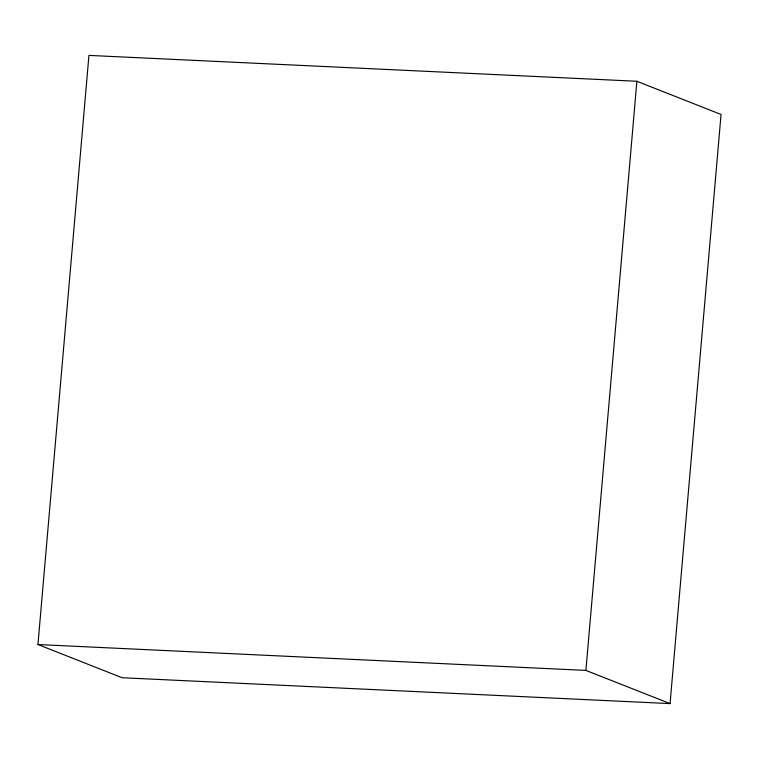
<?xml version="1.0" encoding="UTF-8"?>
<svg xmlns="http://www.w3.org/2000/svg" width="759" height="759" viewBox="0 0 759 759"><rect width="100%" height="100%" fill="white"/><g stroke="black" fill="none" stroke-linecap="round" stroke-linejoin="round"><path stroke-width="1.14" d="M37.95 644.533L88.936 55.398L636.886 81.27L721.05 114.467L670.064 703.602L122.114 677.73L37.95 644.533L585.901 670.406L670.064 703.602M585.901 670.406L636.886 81.27"/></g></svg>
